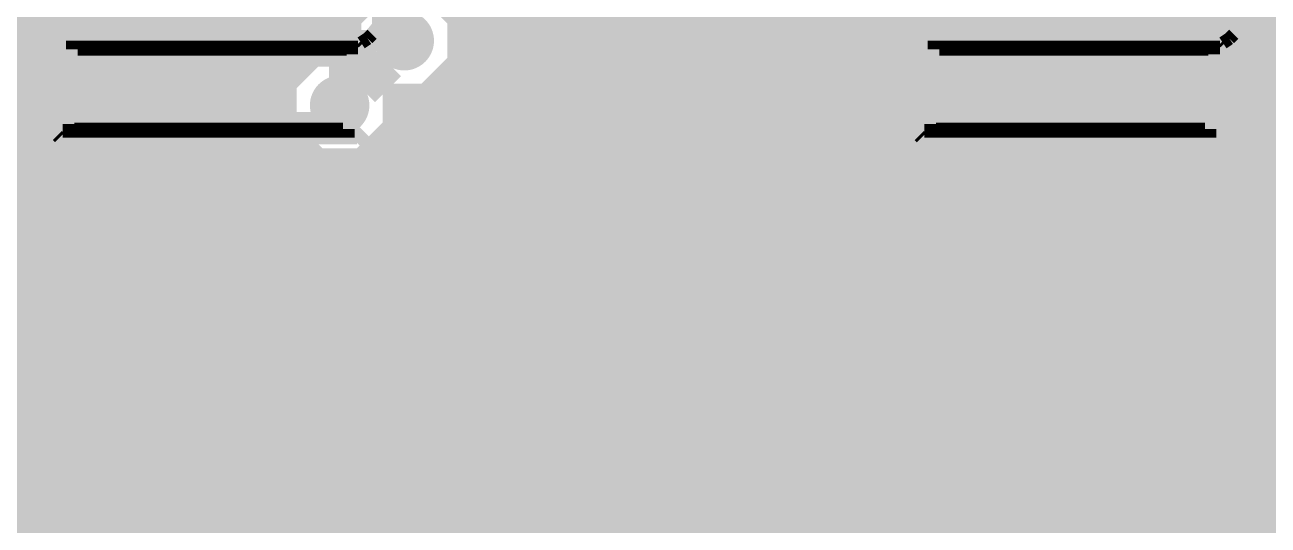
# Model space of a CAD drawing. Extents: x -5 to 208, y -5 to 206.
# Drawn here: x 115.29 to 129.95, y 139.96 to 145.86 of the extents above; entities that cross this region are included whole.
import ezdxf

# ---------------------------------------------------------------- set-up
doc = ezdxf.new("R2010")
doc.units = 0
doc.header["$MEASUREMENT"] = 0
doc.layers.get('0').update_dxf_attribs({"linetype": 'CONTINUOUS'})
for name, color, linetype in [('22-301-0_BOT', 7, 'CONTINUOUS'), ('22-301-0_DRD', 7, 'CONTINUOUS'), ('22-301-0_IN1', 1, 'CONTINUOUS'), ('22-301-0_IN2', 4, 'CONTINUOUS'), ('22-301-0_SMT', 5, 'CONTINUOUS'), ('22-301-0_SPT', 10, 'CONTINUOUS'), ('22-301-0_SST', 14, 'CONTINUOUS'), ('22-301-0_TOP', 9, 'CONTINUOUS'), ('THRUHOLE_TAP', 13, 'CONTINUOUS')]:
    doc.layers.add(name, color=color, linetype=linetype)

# ---------------------------------------------------------------- blocks, each defined once
blk = doc.blocks.new('ROUND_66')
at = {"const_width": 0.35052}
blk.add_lwpolyline([(-0.17526, 0, 1), (0.17526, 0, 1)], format="xyb", close=True, dxfattribs=at)
blk = doc.blocks.new('ROUND_68')
at = {"const_width": 0.35052}
blk.add_lwpolyline([(-0.17526, 0, 1), (0.17526, 0, 1)], format="xyb", close=True, dxfattribs=at)
blk = doc.blocks.new('RECTANGLE_6')
blk.add_solid([(0.4826, 0.4064), (0.4826, -0.4064), (-0.4826, 0.4064), (-0.4826, -0.4064)])
blk = doc.blocks.new('RECTANGLE_19')
blk.add_solid([(1.3716, 1.0795), (1.3716, -1.0795), (-1.3716, 1.0795), (-1.3716, -1.0795)])
blk = doc.blocks.new('ROUND_73')
at = {"const_width": 0.10033}
blk.add_lwpolyline([(-0.050164, 0, 1), (0.050164, 0, 1)], format="xyb", close=True, dxfattribs=at)

msp = doc.modelspace()

# ---------------------------------------------------------------- linework, layer by layer
at = {"layer": '22-301-0_BOT', "const_width": 0.254}
for points in [[(119.761, 172.974), (119.507, 172.72), (119.507, 168.656), (119.253, 168.402), (119.253, 156.591), (119.38, 156.464), (119.38, 155.829), (118.999, 155.448), (118.999, 144.907)], [(121.031, 138.303), (121.031, 157.099), (120.777, 157.353), (120.777, 166.243), (121.666, 167.132), (121.666, 168.529), (120.904, 169.291)], [(120.015, 168.021), (120.015, 167.894), (119.761, 167.64), (119.761, 156.845), (119.888, 156.718), (119.888, 155.448), (119.507, 155.067), (119.507, 145.923), (119.761, 145.669)]]:
    msp.add_lwpolyline(points, dxfattribs=at)
at = {"layer": '22-301-0_DRD', "const_width": 0.254}
for points in [[(119.507, 146.304), (119.126, 145.923)], [(120.396, 145.923), (120.015, 146.304)], [(119.126, 145.923), (119.126, 145.415)], [(120.396, 145.415), (120.396, 145.923)], [(118.745, 145.542), (118.364, 145.161)], [(119.253, 145.542), (118.745, 145.542)], [(119.634, 145.161), (119.253, 145.542)], [(122.174, 145.4912), (121.793, 145.1102)], [(122.174, 145.4912), (121.793, 145.1102)], [(122.174, 145.4912), (121.793, 145.1102)], [(122.682, 145.4912), (122.174, 145.4912)], [(122.682, 145.4912), (122.174, 145.4912)], [(122.682, 145.4912), (122.174, 145.4912)], [(123.063, 145.1102), (122.682, 145.4912)], [(123.063, 145.1102), (122.682, 145.4912)], [(123.063, 145.1102), (122.682, 145.4912)], [(119.126, 145.415), (119.507, 145.034)], [(120.015, 145.034), (120.396, 145.415)], [(118.364, 145.161), (118.364, 144.653)], [(119.634, 144.653), (119.634, 145.161)], [(119.507, 145.034), (120.015, 145.034)], [(121.793, 145.1102), (121.793, 144.6022)], [(121.793, 145.1102), (121.793, 144.6022)], [(121.793, 145.1102), (121.793, 144.6022)], [(123.063, 144.6022), (123.063, 145.1102)], [(123.063, 144.6022), (123.063, 145.1102)], [(123.063, 144.6022), (123.063, 145.1102)], [(118.364, 144.653), (118.745, 144.272)], [(119.253, 144.272), (119.634, 144.653)], [(121.793, 144.6022), (122.174, 144.2212)], [(121.793, 144.6022), (122.174, 144.2212)], [(121.793, 144.6022), (122.174, 144.2212)], [(122.682, 144.2212), (123.063, 144.6022)], [(122.682, 144.2212), (123.063, 144.6022)], [(122.682, 144.2212), (123.063, 144.6022)], [(118.745, 144.272), (119.253, 144.272)], [(122.174, 144.2212), (122.682, 144.2212)], [(122.174, 144.2212), (122.682, 144.2212)], [(122.174, 144.2212), (122.682, 144.2212)]]:
    msp.add_lwpolyline(points, dxfattribs=at)
at = {"layer": '22-301-0_IN1', "const_width": 0.254}
for points in [[(118.9482, 166.37), (118.9482, 145.58518)], [(122.3772, 166.37), (122.3772, 130.58648)], [(122.6058, 166.37), (122.6058, 130.62458)], [(122.8344, 166.37), (122.8344, 130.62204)], [(123.063, 166.37), (123.063, 130.5814)], [(123.2916, 166.37), (123.2916, 130.49504)], [(123.5202, 166.37), (123.5202, 130.3528)], [(123.7488, 166.37), (123.7488, 130.12928)], [(123.9774, 166.37), (123.9774, 129.70002)], [(124.206, 166.37), (124.206, 121.412)], [(124.4346, 166.37), (124.4346, 121.412)], [(124.6632, 166.37), (124.6632, 121.412)], [(124.8918, 166.37), (124.8918, 124.87656)], [(125.1204, 166.37), (125.1204, 125.4633)], [(125.349, 166.37), (125.349, 125.71222)], [(125.5776, 166.37), (125.5776, 125.8697)], [(125.8062, 166.37), (125.8062, 125.96622)], [(126.0348, 166.37), (126.0348, 126.01702)], [(126.2634, 166.37), (126.2634, 126.02718)], [(126.492, 166.37), (126.492, 125.99924)], [(126.7206, 166.37), (126.7206, 125.92812)], [(126.9492, 166.37), (126.9492, 125.80366)], [(127.1778, 166.37), (127.1778, 136.77392)], [(127.4064, 166.37), (127.4064, 136.91108)], [(127.635, 166.37), (127.635, 136.95172)], [(127.8636, 166.37), (127.8636, 136.91108)], [(128.0922, 166.37), (128.0922, 136.77392)], [(128.3208, 166.37), (128.3208, 121.412)], [(128.5494, 166.37), (128.5494, 129.94894)], [(128.778, 166.37), (128.778, 130.24866)], [(129.0066, 166.37), (129.0066, 130.42646)], [(129.2352, 166.37), (129.2352, 130.54076)], [(129.4638, 166.37), (129.4638, 130.60426)], [(129.6924, 166.37), (129.6924, 130.62712)], [(129.921, 166.37), (129.921, 130.61188)], [(122.1486, 159.84474), (122.1486, 130.5052)], [(121.0056, 159.72536), (121.0056, 138.98118)], [(121.2342, 159.53994), (121.2342, 138.9507)], [(121.92, 159.58312), (121.92, 130.36804)], [(121.4628, 159.47136), (121.4628, 138.82878)], [(121.6914, 159.48406), (121.6914, 138.46302)], [(115.9764, 153.6573), (115.9764, 130.60172)], [(116.205, 153.75382), (116.205, 130.53314)], [(115.2906, 153.62174), (115.2906, 130.56108)], [(115.5192, 153.5938), (115.5192, 130.61442)], [(115.7478, 153.60396), (115.7478, 130.62712)], [(118.7196, 149.25294), (118.7196, 145.52676)], [(117.8052, 149.20722), (117.8052, 136.86536)], [(118.491, 149.10308), (118.491, 145.35912)], [(118.0338, 149.08276), (118.0338, 136.65708)], [(118.2624, 149.05228), (118.2624, 130.23088)], [(117.5766, 148.66874), (117.5766, 136.94156)], [(116.4336, 148.54936), (116.4336, 130.41376)], [(116.6622, 148.36394), (116.6622, 130.22834)], [(117.348, 148.40712), (117.348, 136.93902)], [(116.8908, 148.29536), (116.8908, 136.61898)], [(117.1194, 148.30806), (117.1194, 136.85012)], [(120.777, 146.99488), (120.777, 138.93292)], [(120.5484, 146.82724), (120.5484, 138.78052)], [(119.11076, 145.8722), (113.54308, 145.8722)], [(204.47, 145.8722), (120.4087, 145.8722)], [(119.08028, 145.6436), (80.645, 145.6436)], [(204.47, 145.6436), (120.43918, 145.6436)], [(118.54688, 145.415), (80.645, 145.415)], [(120.3198, 145.28038), (120.3198, 130.03022)], [(204.47, 145.415), (120.39092, 145.415)], [(118.37924, 145.1864), (80.645, 145.1864)], [(204.47, 145.1864), (120.23852, 145.1864)], [(119.8626, 144.9959), (119.8626, 130.45694)], [(120.0912, 145.07464), (120.0912, 130.29438)], [(118.32082, 144.9578), (80.645, 144.9578)], [(204.47, 144.9578), (119.67718, 144.9578)], [(118.34114, 144.7292), (80.645, 144.7292)], [(204.47, 144.7292), (119.65432, 144.7292)], [(119.634, 144.66316), (119.634, 130.55854)], [(118.4529, 144.5006), (80.645, 144.5006)], [(118.491, 144.45488), (118.491, 130.4163)], [(204.47, 144.5006), (119.54256, 144.5006)], [(118.75516, 144.272), (80.645, 144.272)], [(118.7196, 144.28724), (118.7196, 130.53568)], [(204.47, 144.272), (119.2403, 144.272)], [(119.4054, 144.3609), (119.4054, 130.61442)], [(118.9482, 144.22882), (118.9482, 130.60172)], [(119.1768, 144.24914), (119.1768, 130.62712)], [(204.47, 144.0434), (80.645, 144.0434)], [(204.47, 143.8148), (80.645, 143.8148)], [(204.47, 143.5862), (80.645, 143.5862)], [(204.47, 143.3576), (80.645, 143.3576)], [(204.47, 143.129), (80.645, 143.129)], [(204.47, 142.9004), (80.645, 142.9004)], [(204.47, 142.6718), (80.645, 142.6718)], [(204.47, 142.4432), (80.645, 142.4432)], [(204.47, 142.2146), (80.645, 142.2146)], [(204.47, 141.986), (80.645, 141.986)], [(202.25512, 141.7574), (91.47302, 141.7574)], [(201.88428, 141.5288), (91.83878, 141.5288)], [(201.7141, 141.3002), (91.9607, 141.3002)], [(201.62774, 141.0716), (91.99118, 141.0716)], [(201.5998, 140.843), (91.94292, 140.843)], [(201.62774, 140.6144), (91.79052, 140.6144)], [(201.7141, 140.3858), (80.645, 140.3858)], [(201.88428, 140.1572), (80.645, 140.1572)], [(202.25512, 139.9286), (80.645, 139.9286)]]:
    msp.add_lwpolyline(points, dxfattribs=at)
for points in [[(119.761, 146.34972, 0.4142136), (119.08028, 145.669)], [(120.44172, 145.669, 0.4142136), (119.761, 146.34972)], [(118.999, 145.58772, 0.4142136), (118.31828, 144.907)], [(119.08536, 145.5801, 0.031912), (118.999, 145.58562)], [(119.08028, 145.669, 0.0327187), (119.08609, 145.5802)], [(119.761, 144.98828, 0.4142136), (120.44172, 145.669)], [(119.6721, 144.99336, 0.0327185), (119.761, 144.98754)], [(119.67972, 144.907, 0.0319114), (119.67419, 144.99363)], [(118.31828, 144.907, 0.4142136), (118.999, 144.22628)], [(118.999, 144.22628, 0.4142136), (119.67972, 144.907)]]:
    msp.add_lwpolyline(points, format="xyb", dxfattribs=at)
at = {"layer": '22-301-0_IN2', "const_width": 0.254}
for points in [[(122.3772, 164.2618), (122.3772, 130.58648)], [(122.6058, 164.2618), (122.6058, 130.62458)], [(122.8344, 164.2618), (122.8344, 130.62204)], [(123.063, 164.2618), (123.063, 130.5814)], [(123.2916, 164.2618), (123.2916, 130.49504)], [(123.5202, 164.2618), (123.5202, 130.3528)], [(123.7488, 164.2618), (123.7488, 130.12928)], [(123.9774, 164.2618), (123.9774, 129.70002)], [(124.206, 164.2618), (124.206, 121.63298)], [(124.4346, 164.2618), (124.4346, 121.63298)], [(124.6632, 164.2618), (124.6632, 121.63298)], [(124.8918, 164.2618), (124.8918, 124.87656)], [(125.1204, 164.2618), (125.1204, 125.4633)], [(125.349, 164.2618), (125.349, 125.71222)], [(125.5776, 164.2618), (125.5776, 125.8697)], [(125.8062, 164.2618), (125.8062, 125.96622)], [(126.0348, 164.2618), (126.0348, 126.01702)], [(126.2634, 164.2618), (126.2634, 126.02718)], [(126.492, 164.2618), (126.492, 125.99924)], [(126.7206, 164.2618), (126.7206, 125.92812)], [(126.9492, 164.2618), (126.9492, 125.80366)], [(127.1778, 164.2618), (127.1778, 136.77392)], [(127.4064, 164.2618), (127.4064, 136.91108)], [(127.635, 164.2618), (127.635, 136.95172)], [(127.8636, 164.2618), (127.8636, 136.91108)], [(128.0922, 164.2618), (128.0922, 136.77392)], [(128.3208, 164.2618), (128.3208, 121.6279)], [(128.5494, 164.2618), (128.5494, 129.94894)], [(128.778, 164.2618), (128.778, 130.24866)], [(129.0066, 164.2618), (129.0066, 130.42646)], [(129.2352, 164.2618), (129.2352, 130.54076)], [(129.4638, 164.2618), (129.4638, 130.60426)], [(129.6924, 164.2618), (129.6924, 130.62712)], [(129.921, 164.2618), (129.921, 130.61188)], [(122.1486, 159.84474), (122.1486, 130.5052)], [(121.92, 159.58312), (121.92, 130.36804)], [(121.4628, 159.4231), (121.4628, 138.82878)], [(121.6914, 159.48406), (121.6914, 138.46302)], [(121.2342, 159.23006), (121.2342, 138.9507)], [(121.0056, 159.1818), (121.0056, 138.98118)], [(120.269, 147.447), (118.999, 146.177), (118.364, 146.177), (117.856, 145.669), (112.903, 145.669), (112.395, 146.177), (74.295, 146.177)], [(120.777, 146.99488), (120.777, 139.20216)], [(120.5484, 146.82724), (120.5484, 139.43076)], [(204.47, 145.923), (120.39092, 145.923)], [(119.761, 145.669), (118.745, 145.669), (118.237, 145.161), (112.649, 145.161), (112.395, 145.415), (66.04, 145.415), (65.913, 145.542), (65.913, 145.669)], [(204.47, 145.6944), (120.43918, 145.6944)], [(204.47, 145.4658), (120.4087, 145.4658)], [(120.3198, 145.28038), (120.3198, 139.65936)], [(204.47, 145.2372), (120.28678, 145.2372)], [(119.8626, 144.9959), (119.8626, 140.11656)], [(204.47, 145.0086), (119.92102, 145.0086)], [(120.0912, 145.07464), (120.0912, 139.88796)], [(118.999, 144.907), (118.745, 144.653), (112.395, 144.653), (112.141, 144.907), (61.214, 144.907), (61.087, 144.78)], [(204.47, 144.78), (119.66702, 144.78)], [(204.47, 144.5514), (119.57812, 144.5514)], [(119.634, 144.66316), (119.634, 140.26642)], [(204.47, 144.3228), (119.34698, 144.3228)], [(119.4054, 144.3609), (119.4054, 140.2842)], [(118.745, 144.1958), (112.395, 144.1958)], [(115.2906, 144.1958), (115.2906, 140.2842)], [(115.5192, 144.1958), (115.5192, 140.2842)], [(115.7478, 144.1958), (115.7478, 140.2842)], [(115.9764, 144.1958), (115.9764, 140.2842)], [(116.205, 144.1958), (116.205, 140.2842)], [(116.4336, 144.1958), (116.4336, 140.2842)], [(116.6622, 144.1958), (116.6622, 140.2842)], [(116.8908, 144.1958), (116.8908, 140.2842)], [(117.1194, 144.1958), (117.1194, 140.2842)], [(117.348, 144.1958), (117.348, 140.2842)], [(117.5766, 144.1958), (117.5766, 140.2842)], [(117.8052, 144.1958), (117.8052, 140.2842)], [(118.0338, 144.1958), (118.0338, 140.2842)], [(118.2624, 144.1958), (118.2624, 140.2842)], [(118.491, 144.1958), (118.491, 140.2842)], [(118.7196, 144.1958), (118.7196, 140.2842)], [(118.9482, 144.22882), (118.9482, 140.2842)], [(119.1768, 144.24914), (119.1768, 140.2842)], [(204.47, 144.0942), (80.645, 144.0942)], [(204.47, 143.8656), (80.645, 143.8656)], [(204.47, 143.637), (80.645, 143.637)], [(204.47, 143.4084), (80.645, 143.4084)], [(204.47, 143.1798), (80.645, 143.1798)], [(204.47, 142.9512), (80.645, 142.9512)], [(204.47, 142.7226), (80.645, 142.7226)], [(204.47, 142.494), (80.645, 142.494)], [(204.47, 142.2654), (80.645, 142.2654)], [(204.47, 142.0368), (80.645, 142.0368)], [(204.47, 141.8082), (80.645, 141.8082)], [(204.47, 141.5796), (91.79052, 141.5796)], [(202.11288, 141.351), (91.94292, 141.351)], [(201.94524, 141.1224), (91.99118, 141.1224)], [(201.88682, 140.8938), (91.9607, 140.8938)], [(201.90714, 140.6652), (91.83878, 140.6652)], [(202.0189, 140.4366), (91.47302, 140.4366)], [(119.507, 140.2842), (93.472, 140.2842)], [(202.32116, 140.208), (119.75846, 140.208)], [(119.83466, 140.14704), (120.99798, 138.98118)], [(204.47, 139.9794), (119.99976, 139.9794)]]:
    msp.add_lwpolyline(points, dxfattribs=at)
for points in [[(120.44172, 145.669, 0.3914069), (119.81434, 146.34718)], [(119.761, 144.98828, 0.4142136), (120.44172, 145.669)], [(119.6721, 144.99336, 0.0327185), (119.761, 144.98754)], [(119.67972, 144.907, 0.0319114), (119.67419, 144.99363)], [(118.999, 144.22628, 0.4142136), (119.67972, 144.907)], [(118.745, 144.1958, 0.1000969), (118.92265, 144.23172)], [(118.745, 144.1958, 0.1000969), (118.92265, 144.23172)], [(118.9228, 144.23136, 0.0280842), (118.999, 144.22708)], [(119.82958, 140.14958, 0.1989124), (119.507, 140.2832)]]:
    msp.add_lwpolyline(points, format="xyb", dxfattribs=at)
at = {"layer": '22-301-0_SST', "const_width": 0.1524}
for points in [[(119.47144, 147.03044), (119.47398, 151.384), (119.47398, 153.0223), (115.47602, 153.0223), (115.4684, 145.8976), (115.9256, 145.4404), (119.126, 145.4404), (119.4816, 145.8722), (119.47144, 147.03044)], [(129.63144, 147.03044), (129.63398, 151.384), (129.63398, 153.0223), (125.63602, 153.0223), (125.6284, 145.8976), (126.0856, 145.4404), (129.286, 145.4404), (129.6416, 145.8722), (129.63144, 147.03044)], [(120.4595, 148.7805), (120.4595, 145.8595), (122.0978, 145.8595), (122.0978, 148.7805), (120.4595, 148.7805)], [(123.6345, 148.7805), (123.6345, 145.8595), (125.2728, 145.8595), (125.2728, 148.7805), (123.6345, 148.7805)], [(119.253, 145.669), (115.7478, 145.669), (115.9256, 145.4912)], [(115.8494, 145.669), (115.8494, 145.5674)], [(115.98656, 145.669), (115.98656, 145.4912)], [(116.12372, 145.669), (116.12372, 145.4912)], [(116.26088, 145.669), (116.26088, 145.4912)], [(116.39804, 145.669), (116.39804, 145.4912)], [(116.5352, 145.669), (116.5352, 145.4912)], [(116.67236, 145.669), (116.67236, 145.4912)], [(116.80952, 145.669), (116.80952, 145.4912)], [(116.94668, 145.669), (116.94668, 145.4912)], [(117.08384, 145.669), (117.08384, 145.4912)], [(117.221, 145.669), (117.221, 145.4912)], [(117.35816, 145.669), (117.35816, 145.4912)], [(117.49532, 145.669), (117.49532, 145.4912)], [(117.63248, 145.669), (117.63248, 145.4912)], [(117.76964, 145.669), (117.76964, 145.4912)], [(117.9068, 145.669), (117.9068, 145.4912)], [(118.04396, 145.669), (118.04396, 145.4912)], [(118.18112, 145.669), (118.18112, 145.4912)], [(118.31828, 145.669), (118.31828, 145.4912)], [(118.45544, 145.669), (118.45544, 145.4912)], [(118.5926, 145.669), (118.5926, 145.4912)], [(118.72976, 145.669), (118.72976, 145.4912)], [(118.86692, 145.669), (118.86692, 145.4912)], [(119.00408, 145.669), (119.00408, 145.4912)], [(119.253, 145.6436), (119.126, 145.4912)], [(119.14124, 145.669), (119.14124, 145.50898)], [(119.3292, 145.6944), (119.253, 145.6436)], [(119.253, 145.669), (119.2784, 145.6436)], [(119.38, 145.7452), (119.2784, 145.6436)], [(119.38, 145.7452), (119.3292, 145.6944)], [(129.413, 145.669), (125.9078, 145.669), (126.0856, 145.4912)], [(126.0094, 145.669), (126.0094, 145.5674)], [(126.14656, 145.669), (126.14656, 145.4912)], [(126.28372, 145.669), (126.28372, 145.4912)], [(126.42088, 145.669), (126.42088, 145.4912)], [(126.55804, 145.669), (126.55804, 145.4912)], [(126.6952, 145.669), (126.6952, 145.4912)], [(126.83236, 145.669), (126.83236, 145.4912)], [(126.96952, 145.669), (126.96952, 145.4912)], [(127.10668, 145.669), (127.10668, 145.4912)], [(127.24384, 145.669), (127.24384, 145.4912)], [(127.381, 145.669), (127.381, 145.4912)], [(127.51816, 145.669), (127.51816, 145.4912)], [(127.65532, 145.669), (127.65532, 145.4912)], [(127.79248, 145.669), (127.79248, 145.4912)], [(127.92964, 145.669), (127.92964, 145.4912)], [(128.0668, 145.669), (128.0668, 145.4912)], [(128.20396, 145.669), (128.20396, 145.4912)], [(128.34112, 145.669), (128.34112, 145.4912)], [(128.47828, 145.669), (128.47828, 145.4912)], [(128.61544, 145.669), (128.61544, 145.4912)], [(128.7526, 145.669), (128.7526, 145.4912)], [(128.88976, 145.669), (128.88976, 145.4912)], [(129.02692, 145.669), (129.02692, 145.4912)], [(129.16408, 145.669), (129.16408, 145.4912)], [(129.413, 145.6436), (129.286, 145.4912)], [(129.30124, 145.669), (129.30124, 145.50898)], [(129.4892, 145.6944), (129.413, 145.6436)], [(129.413, 145.669), (129.4384, 145.6436)], [(129.54, 145.7452), (129.4384, 145.6436)], [(129.54, 145.7452), (129.4892, 145.6944)], [(119.20982, 145.5928), (115.824, 145.5928)], [(119.126, 145.4912), (115.9256, 145.4912)], [(122.1105, 142.6845), (122.1105, 145.6055), (120.4722, 145.6055), (120.4722, 142.6845), (122.1105, 142.6845)], [(122.7074, 145.18132), (122.7074, 145.59534), (123.7234, 145.59534)], [(129.36982, 145.5928), (125.984, 145.5928)], [(129.286, 145.4912), (126.0856, 145.4912)], [(125.18136, 144.89938), (125.18136, 145.37182)], [(124.16536, 145.1356), (125.18136, 145.1356)], [(115.47856, 143.16456), (115.47602, 138.811), (115.47602, 137.1727), (119.47398, 137.1727), (119.4816, 144.2974), (119.0244, 144.7546), (115.824, 144.7546), (115.4684, 144.3228), (115.47856, 143.16456)], [(125.63856, 143.16456), (125.63602, 138.811), (125.63602, 137.1727), (129.63398, 137.1727), (129.6416, 144.2974), (129.1844, 144.7546), (125.984, 144.7546), (125.6284, 144.3228), (125.63856, 143.16456)], [(119.0244, 144.7038), (115.824, 144.7038), (115.697, 144.5514), (115.6208, 144.5006), (115.57, 144.4498)], [(115.80876, 144.68602), (115.80876, 144.526)], [(119.03964, 144.68856), (115.8113, 144.68856)], [(115.94592, 144.7038), (115.94592, 144.526)], [(116.08308, 144.7038), (116.08308, 144.526)], [(116.22024, 144.7038), (116.22024, 144.526)], [(116.3574, 144.7038), (116.3574, 144.526)], [(116.49456, 144.7038), (116.49456, 144.526)], [(116.63172, 144.7038), (116.63172, 144.526)], [(116.76888, 144.7038), (116.76888, 144.526)], [(116.90604, 144.7038), (116.90604, 144.526)], [(117.0432, 144.7038), (117.0432, 144.526)], [(117.18036, 144.7038), (117.18036, 144.526)], [(117.31752, 144.7038), (117.31752, 144.526)], [(117.45468, 144.7038), (117.45468, 144.526)], [(117.59184, 144.7038), (117.59184, 144.526)], [(117.729, 144.7038), (117.729, 144.526)], [(117.86616, 144.7038), (117.86616, 144.526)], [(118.00332, 144.7038), (118.00332, 144.526)], [(118.14048, 144.7038), (118.14048, 144.526)], [(118.27764, 144.7038), (118.27764, 144.526)], [(118.4148, 144.7038), (118.4148, 144.526)], [(118.55196, 144.7038), (118.55196, 144.526)], [(118.68912, 144.7038), (118.68912, 144.526)], [(118.82628, 144.7038), (118.82628, 144.526)], [(118.96344, 144.7038), (118.96344, 144.526)], [(119.0244, 144.7038), (119.2022, 144.526)], [(119.1006, 144.6276), (119.1006, 144.526)], [(122.7074, 144.45996), (122.7074, 144.69872)], [(122.7074, 144.57934), (123.7234, 144.57934), (123.55576, 144.69872)], [(129.1844, 144.7038), (125.984, 144.7038), (125.857, 144.5514), (125.7808, 144.5006), (125.73, 144.4498)], [(125.96876, 144.68602), (125.96876, 144.526)], [(129.19964, 144.68856), (125.9713, 144.68856)], [(126.10592, 144.7038), (126.10592, 144.526)], [(126.24308, 144.7038), (126.24308, 144.526)], [(126.38024, 144.7038), (126.38024, 144.526)], [(126.5174, 144.7038), (126.5174, 144.526)], [(126.65456, 144.7038), (126.65456, 144.526)], [(126.79172, 144.7038), (126.79172, 144.526)], [(126.92888, 144.7038), (126.92888, 144.526)], [(127.06604, 144.7038), (127.06604, 144.526)], [(127.2032, 144.7038), (127.2032, 144.526)], [(127.34036, 144.7038), (127.34036, 144.526)], [(127.47752, 144.7038), (127.47752, 144.526)], [(127.61468, 144.7038), (127.61468, 144.526)], [(127.75184, 144.7038), (127.75184, 144.526)], [(127.889, 144.7038), (127.889, 144.526)], [(128.02616, 144.7038), (128.02616, 144.526)], [(128.16332, 144.7038), (128.16332, 144.526)], [(128.30048, 144.7038), (128.30048, 144.526)], [(128.43764, 144.7038), (128.43764, 144.526)], [(128.5748, 144.7038), (128.5748, 144.526)], [(128.71196, 144.7038), (128.71196, 144.526)], [(128.84912, 144.7038), (128.84912, 144.526)], [(128.98628, 144.7038), (128.98628, 144.526)], [(129.12344, 144.7038), (129.12344, 144.526)], [(129.1844, 144.7038), (129.3622, 144.526)], [(129.2606, 144.6276), (129.2606, 144.526)], [(115.6716, 144.5514), (115.57, 144.4498)], [(115.6716, 144.5514), (115.697, 144.526)], [(119.1768, 144.5514), (115.697, 144.5514)], [(119.2022, 144.526), (115.697, 144.526)], [(125.18136, 144.06118), (124.84354, 144.06118), (124.16536, 144.2974), (124.84354, 144.53362), (125.18136, 144.53362)], [(125.8316, 144.5514), (125.73, 144.4498)], [(125.8316, 144.5514), (125.857, 144.526)], [(129.3368, 144.5514), (125.857, 144.5514)], [(129.3622, 144.526), (125.857, 144.526)], [(115.7478, 144.16024), (115.7478, 143.87322)], [(125.9078, 144.16024), (125.9078, 143.87322)], [(115.92306, 144.10436), (115.6716, 144.10436)], [(115.88496, 144.14246), (115.88496, 143.891)], [(123.04776, 143.62176), (123.04776, 144.09674), (123.7234, 143.86052), (123.7234, 143.74114), (122.7074, 143.74114)], [(126.08306, 144.10436), (125.8316, 144.10436)], [(126.04496, 144.14246), (126.04496, 143.891)], [(115.94084, 143.9672), (115.65382, 143.9672)], [(126.10084, 143.9672), (125.81382, 143.9672)], [(125.01118, 143.22298), (125.18136, 143.2814), (125.18136, 143.637), (125.01118, 143.69542), (124.84354, 143.69542), (124.67336, 143.637), (124.67336, 143.2814), (124.50318, 143.22298), (124.33554, 143.22298), (124.16536, 143.2814), (124.16536, 143.637), (124.33554, 143.69542)], [(124.50318, 142.38478), (124.50318, 142.85722), (125.18136, 142.621), (125.18136, 142.50162), (124.16536, 142.50162)], [(120.87606, 141.7193), (120.70842, 141.78026), (120.70842, 142.13586), (120.87606, 142.19428), (121.55424, 142.19428), (121.72442, 142.13586), (121.72442, 141.78026), (121.55424, 141.7193)], [(124.67336, 141.605), (124.84354, 141.54658), (125.01118, 141.54658), (125.18136, 141.605), (125.18136, 141.9606), (125.01118, 142.01902), (124.84354, 142.01902), (124.67336, 141.9606), (124.67336, 141.605), (124.50318, 141.54658), (124.33554, 141.54658), (124.16536, 141.605), (124.16536, 141.9606), (124.33554, 142.01902), (124.50318, 142.01902), (124.67336, 141.9606)], [(115.5192, 141.7828), (119.4562, 141.7828)], [(125.6792, 141.7828), (129.6162, 141.7828)], [(121.04624, 140.8811), (121.04624, 141.35608), (121.72442, 141.11986), (121.72442, 141.00048), (120.70842, 141.00048)], [(125.09246, 140.41882), (125.09246, 140.8938)], [(124.07646, 140.65504), (125.09246, 140.65504)], [(121.04624, 140.0429), (121.04624, 140.51788), (121.72442, 140.28166), (121.72442, 140.16228), (120.70842, 140.16228)], [(125.09246, 139.58062), (124.75464, 139.58062), (124.07646, 139.81684), (124.75464, 140.0556), (125.09246, 140.0556)]]:
    msp.add_lwpolyline(points, dxfattribs=at)
for points in [[(115.7986, 144.1704, 0.4142136), (115.6462, 144.018)], [(115.951, 144.018, 0.4142136), (115.7986, 144.1704)], [(125.9586, 144.1704, 0.4142136), (125.8062, 144.018)], [(126.111, 144.018, 0.4142136), (125.9586, 144.1704)], [(115.6462, 144.018, 0.4142136), (115.7986, 143.8656)], [(115.7986, 143.8656, 0.4142136), (115.951, 144.018)], [(125.8062, 144.018, 0.4142136), (125.9586, 143.8656)], [(125.9586, 143.8656, 0.4142136), (126.111, 144.018)]]:
    msp.add_lwpolyline(points, format="xyb", dxfattribs=at)
at = {"layer": '22-301-0_TOP'}
for points, const_width in [([(117.475, 147.0152), (117.475, 145.9738), (114.3, 145.9738)], 0.635), ([(127.635, 147.0152), (127.635, 143.4338), (127.635, 143.1798)], 0.635), ([(117.475, 143.1798), (117.5512, 143.1798), (117.475, 143.256), (117.475, 145.9738), (114.3, 145.9738)], 0.635), ([(122.428, 144.8562), (121.285, 144.8562)], 0.635), ([(122.428, 144.8562), (121.285, 144.8562)], 0.635), ([(121.285, 144.8562), (122.428, 144.8562)], 0.635), ([(121.285, 143.4338), (127.635, 143.4338), (127.635, 143.1798)], 0.635), ([(127.635, 143.1798), (127.4318, 143.383), (124.587, 143.383), (124.46, 143.256), (124.46, 126.44882), (122.70994, 124.7013)], 0.635), ([(127.635, 143.1798), (127.635, 143.4338)], 0.635), ([(127.635, 143.4338), (127.8128, 143.4338), (127.8128, 143.3576), (127.635, 143.1798)], 0.254), ([(122.70994, 129.2987), (122.70994, 138.02106), (117.5512, 143.1798), (117.475, 143.1798)], 0.635), ([(132.08, 143.1798), (132.0038, 143.1798), (129.794, 140.97), (129.794, 133.604), (128.016, 131.826), (128.016, 126.50724), (126.21006, 124.7013)], 0.635)]:
    msp.add_lwpolyline(points, dxfattribs=dict(at, const_width=const_width))

# ---------------------------------------------------------------- block references
at = {"layer": '22-301-0_BOT'}
for p in [(119.761, 145.669), (118.999, 144.907), (122.428, 144.8562)]:
    msp.add_blockref('ROUND_66', p, dxfattribs=at)
at = {"layer": '22-301-0_IN1'}
for p in [(119.761, 145.669), (118.999, 144.907), (122.428, 144.8562)]:
    msp.add_blockref('ROUND_66', p, dxfattribs=at)
at = {"layer": '22-301-0_IN2'}
for name, p in [('ROUND_66', (119.761, 145.669)), ('ROUND_66', (118.999, 144.907)), ('ROUND_68', (122.428, 144.8562))]:
    msp.add_blockref(name, p, dxfattribs=at)
at = {"layer": '22-301-0_SMT'}
for name, p in [('RECTANGLE_6', (121.285, 144.8562)), ('RECTANGLE_19', (117.475, 143.1798)), ('RECTANGLE_19', (127.635, 143.1798)), ('RECTANGLE_6', (121.285, 143.4338))]:
    msp.add_blockref(name, p, dxfattribs=at)
at = {"layer": '22-301-0_SPT'}
for name, p in [('RECTANGLE_6', (121.285, 144.8562)), ('RECTANGLE_19', (117.475, 143.1798)), ('RECTANGLE_19', (127.635, 143.1798)), ('RECTANGLE_6', (121.285, 143.4338))]:
    msp.add_blockref(name, p, dxfattribs=at)
at = {"layer": '22-301-0_TOP'}
for name, p in [('ROUND_66', (119.761, 145.669)), ('ROUND_66', (118.999, 144.907)), ('RECTANGLE_6', (121.285, 144.8562)), ('ROUND_66', (122.428, 144.8562)), ('RECTANGLE_19', (117.475, 143.1798)), ('RECTANGLE_19', (127.635, 143.1798)), ('RECTANGLE_6', (121.285, 143.4338))]:
    msp.add_blockref(name, p, dxfattribs=at)
at = {"layer": 'THRUHOLE_TAP'}
for p in [(119.761, 145.669), (118.999, 144.907), (122.428, 144.8562)]:
    msp.add_blockref('ROUND_73', p, dxfattribs=at)

doc.saveas('drawing.dxf')
